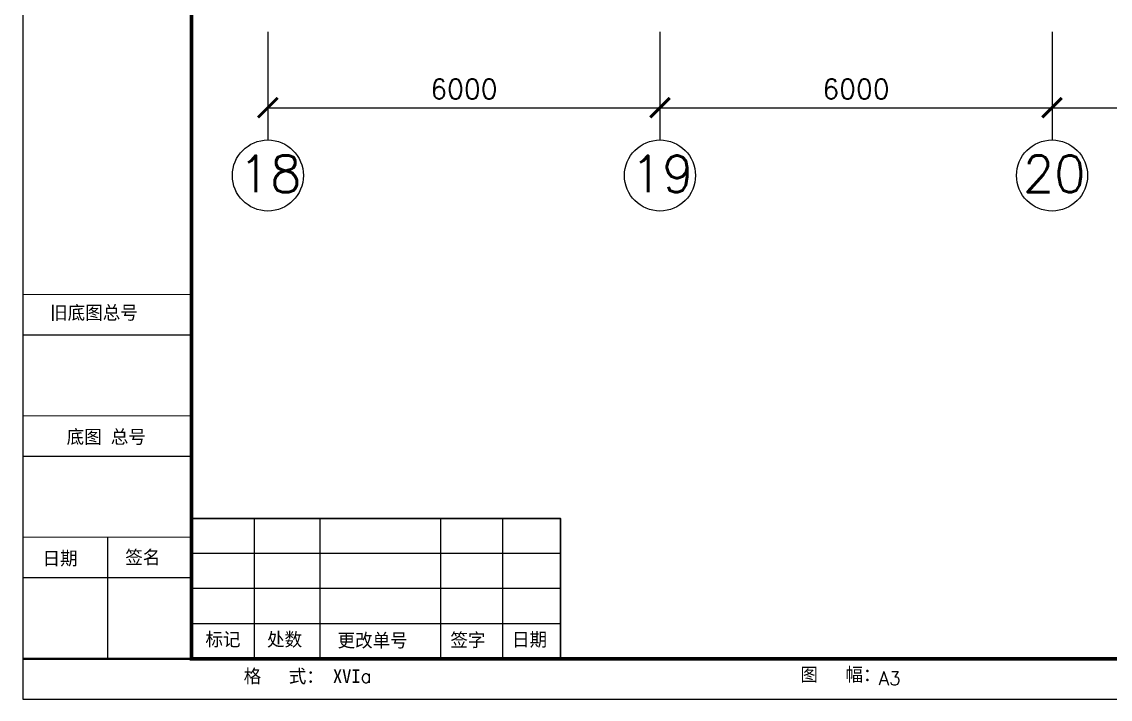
# Model space of a CAD drawing. Extents: x 209403 to 307023, y -44422 to 4539.
# Drawn here: x 209403 to 226059, y -44422 to -34050 of the extents above; entities that cross this region are included whole.
import ezdxf

# ---------------------------------------------------------------- set-up
doc = ezdxf.new("R2010")
doc.units = 0
doc.header["$LTSCALE"] = 60
doc.layers.get('0').update_dxf_attribs({"linetype": 'CONTINUOUS'})
doc.layers.add('SMPEN_THICK', color=7, linetype='CONTINUOUS')
doc.layers.add('立柱', color=7, linetype='CONTINUOUS')
doc.styles.get("Standard").update_dxf_attribs({"font": 'txt.shx', "height": 300})

# ---------------------------------------------------------------- blocks, each defined once
blk = doc.blocks.new('_ARCHTICK')
at = {"color": 0, "linetype": 'ByBlock', "const_width": 0.15}
blk.add_lwpolyline([(-0.5, -0.5), (0.5, 0.5)], dxfattribs=at)

msp = doc.modelspace()

# ---------------------------------------------------------------- linework, layer by layer
at = {"color": 4}
for p, q in [((209420.6, -13460), (209420.6, -44421.7)), ((212000.8, -14182.4), (212000.8, -43802.5)), ((212007.6, -38229.4), (209427.5, -38226.2)), ((212006.8, -38848.6), (209426.7, -38845.4)), ((212005.3, -40087.1), (209425.2, -40083.9)), ((212000.8, -40603.1), (212000.8, -43802.5)), ((212004.6, -40706.3), (209424.4, -40703.1)), ((217645, -41654.8), (211985.3, -41654.8)), ((212961.7, -43802.5), (212961.7, -41654.8)), ((213968.9, -43802.5), (213968.9, -41654.8)), ((215817.2, -43802.5), (215817.2, -41654.8)), ((216766.2, -43802.5), (216766.2, -41654.8)), ((217645, -43802.5), (217645, -41654.8)), ((212003, -41944.8), (209422.9, -41941.6)), ((210714.5, -41943.2), (210714.5, -43800.9)), ((217645, -42191.4), (211985.3, -42191.4)), ((212002.3, -42564), (209422.1, -42560.8)), ((217645, -42728.1), (211985.3, -42728.1)), ((217645, -43264.8), (211985.3, -43264.8)), ((212000.8, -43802.5), (218193.1, -43802.5)), ((212000.8, -43802.5), (252560.6, -43802.5)), ((209420.6, -44421.7), (252973.4, -44421.7))]:
    msp.add_line(p, q, dxfattribs=at)
at = {"color": 0, "linetype": 'ByBlock'}
for p, q in [((213168.5, -35364.9), (219168.5, -35364.9)), ((219168.5, -35364.9), (225168.5, -35364.9)), ((225168.5, -35364.9), (231168.5, -35364.9))]:
    msp.add_line(p, q, dxfattribs=at)
at = {"layer": 'SMPEN_THICK', "color": 4}
for p, q in [((217645, -41654.8), (212000.8, -41654.8)), ((217645, -41654.8), (217645, -43802.5)), ((217645, -43802.5), (217645, -41654.8))]:
    msp.add_line(p, q, dxfattribs=at)
for points, const_width in [([(252560.6, -14182.4), (252560.6, -43802.5), (212000.8, -43802.5), (212000.8, -14182.4), (252560.6, -14182.4)], 56.8), ([(217645, -43802.5), (217645, -41654.8), (212000.8, -41654.8)], 20.6), ([(212000.8, -43802.5), (209420.6, -43802.1)], 36.1)]:
    msp.add_lwpolyline(points, dxfattribs=dict(at, const_width=const_width))
at = {"layer": '立柱', "color": 0}
for p, q in [((213168.5, -34201.5), (213168.5, -35859.5)), ((219168.5, -34201.5), (219168.5, -35859.5)), ((225168.5, -34201.5), (225168.5, -35859.5))]:
    msp.add_line(p, q, dxfattribs=at)
at = {"layer": '立柱'}
for centre in [(213168.5, -36403.2), (219168.5, -36403.2), (225168.5, -36403.2)]:
    msp.add_circle(centre, 543.7, dxfattribs=at)

# ---------------------------------------------------------------- block references
at = {"color": 0, "linetype": 'ByBlock', "xscale": 300, "yscale": 300, "zscale": 300}
for p in [(213168.5, -35364.9), (219168.5, -35364.9), (225168.5, -35364.9)]:
    msp.add_blockref('_ARCHTICK', p, dxfattribs=at)

# ---------------------------------------------------------------- texts
at = {"color": 0, "linetype": 'ByBlock', "char_height": 300, "attachment_point": 5}
for insert in [(216168.5, -35080.5), (222168.5, -35080.5)]:
    msp.add_mtext('\\A1;6000', dxfattribs=dict(at, insert=insert))
at = {"layer": 'SMPEN_THICK', "color": 4, "attachment_point": 1}
for s, insert, char_height, width in [('\\fTxt|b0|i0|c134|p2;旧底图总号', (209836.5, -38400.1), 206.411, 10626.088), ('\\fTxt|b0|i0|c134|p2;底图 总号', (210088, -40300.7), 206.411, 5393.545), ('\\fTxt|b0|i0|c134|p2;日期', (209721.5, -42160.7), 206.411, 4427.537), ('\\fTxt|b0|i0|c134|p2;签名', (210986.8, -42145), 206.411, 4025.035), ('\\fTxt|b0|i0|c134|p2;标记', (212213.3, -43400.5), 206.411, 9660.08), ('\\fTxt|b0|i0|c134|p2;处数', (213155.4, -43403.8), 206.411, 11431.095), ('\\fTxt|b0|i0|c134|p2;更改单号', (214234.2, -43417.1), 206.411, 6037.551), ('\\fTxt|b0|i0|c134|p2;签字', (215961.2, -43411.3), 206.411, 4105.535), ('\\fTxt|b0|i0|c134|p2;日期', (216904, -43404.7), 206.411, 5715.549), ('\\fTxt|b0|i0|c134|p2;格   式： XVI\\Ftxt.shx;a', (212798.4, -43964.9), 206.411, 10062.585), ('\\fTxt|b0|i0|c134|p2;图   幅：', (221317.6, -43939.9), 206.411, 9096.575), ('A3', (222515.1, -43997.7), 206.41, 28095.56)]:
    msp.add_mtext(s, dxfattribs=dict(at, insert=insert, char_height=char_height, width=width))
at = {"layer": '立柱'}
for s, p in [('18', (212721.9, -36658.1)), ('19', (218721.9, -36658.1)), ('20', (224721.9, -36658.1))]:
    msp.add_text(s, height=560, dxfattribs=at).set_placement(p)

doc.saveas('drawing.dxf')
